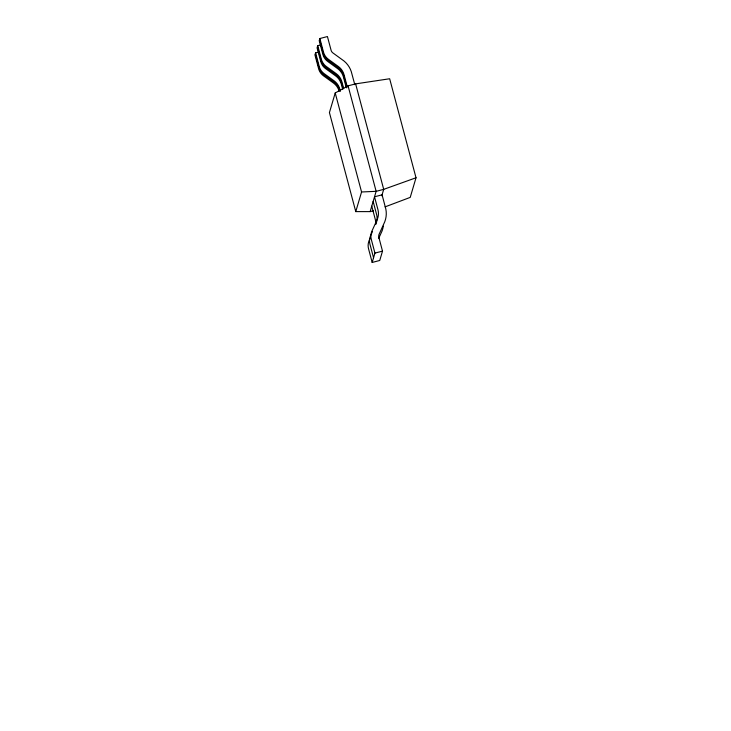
<?xml version="1.0" encoding="UTF-8"?>
<svg xmlns="http://www.w3.org/2000/svg" width="731" height="731" viewBox="0 0 731 731"><rect width="100%" height="100%" fill="white"/><g stroke="black" fill="none" stroke-linecap="round" stroke-linejoin="round"><path stroke-width="1.1" d="M318.871 52.038L315.628 52.879L314.979 55.063L318.606 68.705A12.948 12.875 16.5 0 0 323.541 75.86L333.464 83.023A15.068 14.985 16.5 0 1 339.193 91.348M320.991 44.856L317.747 45.706L317.099 47.89L320.726 61.523A12.948 12.875 16.5 0 0 325.66 68.677L335.584 75.85A15.068 14.985 16.5 0 1 341.313 84.175L342.748 89.547M354.791 84.659L351.273 71.583A22.899 22.771 16.5 0 0 343.972 60.975L332.779 52.833A5.117 5.09 16.5 0 1 331.143 50.466L327.433 36.55L319.867 38.524L319.219 40.708L322.846 54.341A12.948 12.875 16.5 0 0 327.78 61.495L337.704 68.668A15.068 14.985 16.5 0 1 343.433 76.993L346.293 87.747M385.054 206.882L410.228 197.388L416.021 177.77L389.669 78.756L355.631 83.873L348.066 85.847L335.218 92.965L329.425 112.583L355.769 211.606L370.142 211.615L373.386 210.775M355.769 211.606L361.562 191.979L335.218 92.965M370.142 211.615L376.136 191.33L348.066 85.847M381.81 195.762L383.702 189.356L355.631 83.873M372.18 262.447L374.939 253.1L371.311 239.457A12.948 12.875 16.5 0 1 372.042 230.832L377.105 219.748A15.068 14.985 16.5 0 0 377.954 209.706L374.519 196.803L382.085 194.83L385.822 209.002A22.899 22.771 16.5 0 1 384.744 221.795L379.051 234.34A5.117 5.09 16.5 0 0 378.813 237.2L382.505 251.126L379.745 260.474L372.18 262.447L368.552 248.814A12.948 12.875 16.5 0 1 369.283 240.179L370.197 238.169M372.499 231.48L370.663 235.51A12.948 12.875 16.5 0 0 369.932 244.136L373.559 257.769M378.749 238.288L381.984 231.142A22.899 22.771 16.5 0 0 383.3 226.126M416.021 177.77L383.702 189.356L376.136 191.33L361.562 191.979M374.939 253.1L382.505 251.126M347.225 86.642L344.082 74.809A15.068 14.985 16.5 0 0 338.343 66.484L328.42 59.312A12.948 12.875 16.5 0 1 323.495 52.157L319.867 38.524M346.905 87.729L343.762 75.896A15.068 14.985 16.5 0 0 338.024 67.581L328.1 60.408A12.948 12.875 16.5 0 1 323.175 53.253L319.548 39.62M343.68 88.442L341.962 81.991A15.068 14.985 16.5 0 0 336.223 73.667L326.3 66.494A12.948 12.875 16.5 0 1 321.375 59.339L317.747 45.706M343.067 88.46L341.642 83.078A15.068 14.985 16.5 0 0 335.904 74.754L325.98 67.581A12.948 12.875 16.5 0 1 321.055 60.426L317.428 46.793M373.139 201.473L376.575 214.384A15.068 14.985 16.5 0 1 376.931 220.333M371.759 206.151L375.195 219.062A15.068 14.985 16.5 0 1 375.643 224.152M340.408 91.32L339.842 89.164A15.068 14.985 16.5 0 0 334.104 80.839L324.18 73.667A12.948 12.875 16.5 0 1 319.255 66.521L315.628 52.879M315.308 53.975L318.935 67.608A12.948 12.875 16.5 0 0 323.86 74.763L333.784 81.936A15.068 14.985 16.5 0 1 339.522 90.26M376.063 223.631A15.068 14.985 16.5 0 1 375.725 224.426M376.785 221.173A15.068 14.985 16.5 0 1 376.346 222.827"/></g></svg>
